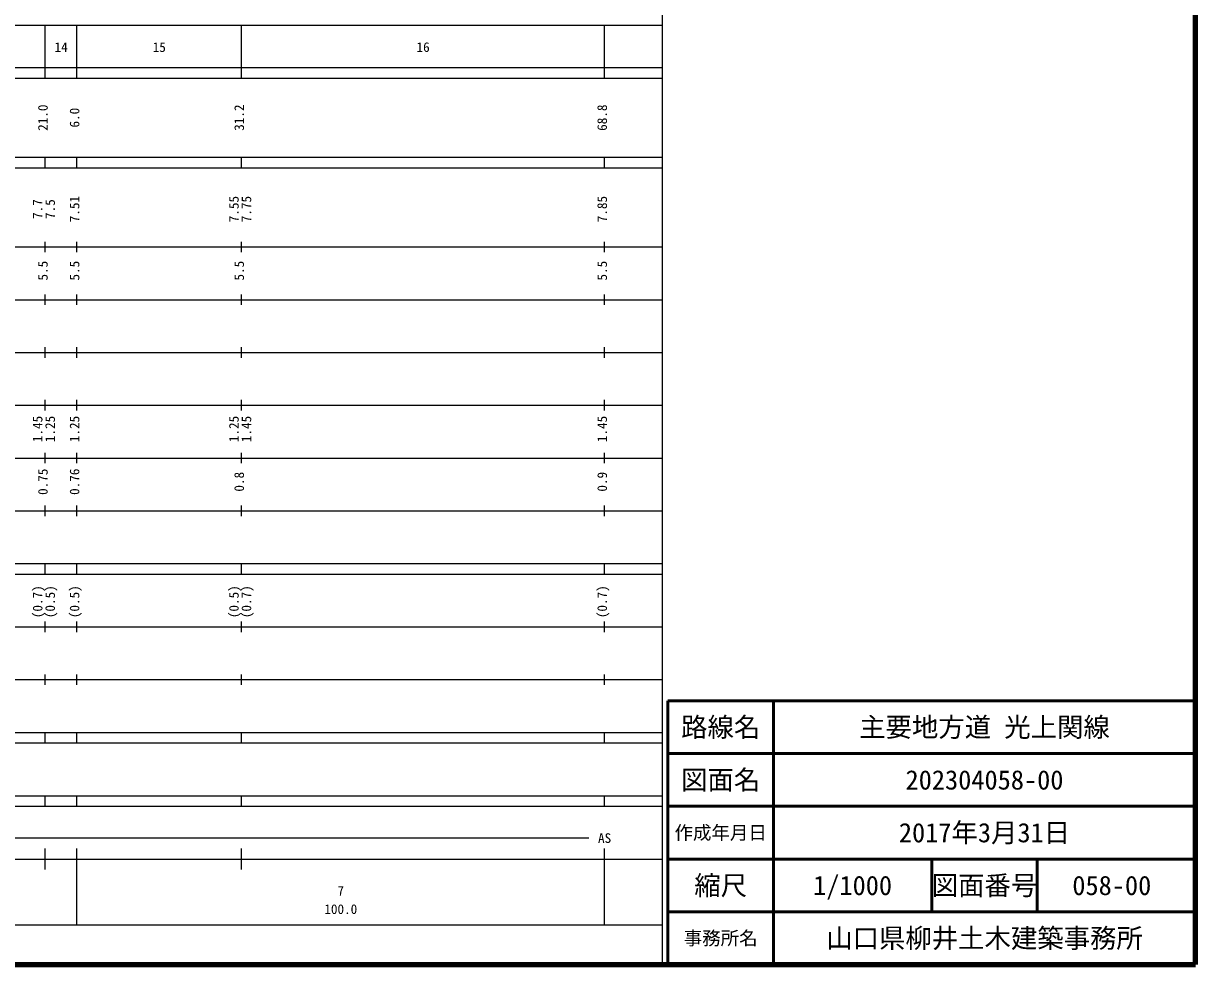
# Model space of a CAD drawing. Units: millimetres on the paper, enlarged 1000 times. Extents: x 40000 to 680000, y 20000 to 380000.
# Drawn here: x 457854 to 680000, y 20000 to 198357 of the extents above; entities that cross this region are included whole.
import ezdxf
from ezdxf.enums import TextEntityAlignment as Align

# ---------------------------------------------------------------- set-up
doc = ezdxf.new("R2010")
doc.units = ezdxf.units.MM
doc.header["$LTSCALE"] = 1000
for name, color, linetype, lineweight in [('M-TTL', 2, 'Continuous', 140), ('M-TTL-BAND', 7, 'Continuous', 25), ('M-TTL-FRAM', 2, 'Continuous', 50), ('M-TTL-LINE', 7, 'Continuous', 50)]:
    doc.layers.add(name, color=color, linetype=linetype, lineweight=lineweight)
doc.layers.add('M-TTL-TXT', color=7, linetype='Continuous')
doc.styles.add('ＭＳ ゴシック', font='')
doc.styles.get('ＭＳ ゴシック').set_extended_font_data('MS Gothic')

msp = doc.modelspace()

# ---------------------------------------------------------------- linework, layer by layer
at = {"layer": 'M-TTL'}
for p, q in [((680000, 20000), (680000, 380000)), ((40000, 20000), (680000, 20000))]:
    msp.add_line(p, q, dxfattribs=at)
at = {"layer": 'M-TTL-BAND'}
for p, q in [((579000, 20000), (579000, 370000)), ((68000, 198000), (579000, 198000)), ((462000, 188000), (462000, 198000)), ((468000, 188000), (468000, 198000)), ((499200, 188000), (499200, 198000)), ((568000, 188000), (568000, 198000)), ((40000, 190000), (579000, 190000)), ((40000, 188000), (579000, 188000)), ((40000, 173000), (579000, 173000)), ((462000, 171000), (462000, 173000)), ((468000, 171000), (468000, 173000)), ((499200, 171000), (499200, 173000)), ((568000, 171000), (568000, 173000)), ((40000, 171000), (579000, 171000)), ((40000, 156000), (579000, 156000)), ((462000, 155000), (462000, 157000)), ((468000, 155000), (468000, 157000)), ((499200, 155000), (499200, 157000)), ((568000, 155000), (568000, 157000)), ((462000, 145000), (462000, 147000)), ((468000, 145000), (468000, 147000)), ((499200, 145000), (499200, 147000)), ((568000, 145000), (568000, 147000)), ((46000, 146000), (579000, 146000)), ((52000, 136000), (579000, 136000)), ((462000, 135000), (462000, 137000)), ((468000, 135000), (468000, 137000)), ((499200, 135000), (499200, 137000)), ((568000, 135000), (568000, 137000)), ((462000, 125000), (462000, 127000)), ((468000, 125000), (468000, 127000)), ((499200, 125000), (499200, 127000)), ((568000, 125000), (568000, 127000)), ((46000, 126000), (579000, 126000)), ((52000, 116000), (579000, 116000)), ((462000, 115000), (462000, 117000)), ((468000, 115000), (468000, 117000)), ((499200, 115000), (499200, 117000)), ((568000, 115000), (568000, 117000)), ((462000, 105000), (462000, 107000)), ((468000, 105000), (468000, 107000)), ((499200, 105000), (499200, 107000)), ((568000, 105000), (568000, 107000)), ((46000, 106000), (579000, 106000)), ((40000, 96000), (579000, 96000)), ((462000, 94000), (462000, 96000)), ((468000, 94000), (468000, 96000)), ((499200, 94000), (499200, 96000)), ((568000, 94000), (568000, 96000)), ((40000, 94000), (579000, 94000)), ((462000, 83000), (462000, 85000)), ((468000, 83000), (468000, 85000)), ((499200, 83000), (499200, 85000)), ((568000, 83000), (568000, 85000)), ((49000, 84000), (579000, 84000)), ((40000, 74000), (579000, 74000)), ((462000, 73000), (462000, 75000)), ((468000, 73000), (468000, 75000)), ((499200, 73000), (499200, 75000)), ((568000, 73000), (568000, 75000)), ((40000, 64000), (579000, 64000)), ((462000, 62000), (462000, 64000)), ((468000, 62000), (468000, 64000)), ((499200, 62000), (499200, 64000)), ((568000, 62000), (568000, 64000)), ((40000, 62000), (579000, 62000)), ((40000, 52000), (579000, 52000)), ((462000, 50000), (462000, 52000)), ((468000, 50000), (468000, 52000)), ((499200, 50000), (499200, 52000)), ((568000, 50000), (568000, 52000)), ((40000, 50000), (579000, 50000)), ((71000, 44000), (565000, 44000)), ((40000, 40000), (579000, 40000)), ((462000, 38000), (462000, 42000)), ((468000, 27500), (468000, 42000)), ((499200, 38000), (499200, 42000)), ((568000, 27500), (568000, 42000)), ((68000, 27500), (579000, 27500))]:
    msp.add_line(p, q, dxfattribs=at)
at = {"layer": 'M-TTL-FRAM'}
for p, q in [((680000, 70000), (580000, 70000)), ((580000, 70000), (580000, 20000))]:
    msp.add_line(p, q, dxfattribs=at)
at = {"layer": 'M-TTL-LINE'}
for p, q in [((600000, 70000), (600000, 20000)), ((680000, 60000), (580000, 60000)), ((680000, 50000), (580000, 50000)), ((680000, 40000), (580000, 40000)), ((630000, 40000), (630000, 30000)), ((650000, 40000), (650000, 30000)), ((680000, 30000), (580000, 30000))]:
    msp.add_line(p, q, dxfattribs=at)

# ---------------------------------------------------------------- texts
at = {"layer": 'M-TTL-BAND', "style": 'ＭＳ ゴシック'}
for s, p in [('14', (465000, 192405)), ('15', (483600, 192405)), ('16', (533600, 192405)), ('AS', (568000, 42500)), ('7', (518000, 32523)), ('100.0', (518000, 29033))]:
    msp.add_text(s, height=1833, dxfattribs=at).set_placement(p, align=Align.BOTTOM_CENTER)
for s, p in [('21.0', (463000, 180500)), ('6.0', (469000, 180500)), ('31.2', (500200, 180500)), ('68.8', (569000, 180500)), ('7.7', (462000, 163174)), ('7.5', (464370, 163174)), ('7.51', (469000, 163174)), ('7.55', (499200, 163174)), ('7.75', (501570, 163174)), ('7.85', (569000, 163174)), ('5.5', (463000, 151500)), ('5.5', (469000, 151500)), ('5.5', (500200, 151500)), ('5.5', (569000, 151500)), ('1.45', (462000, 121500)), ('1.25', (464370, 121500)), ('1.25', (469000, 121500)), ('1.25', (499200, 121500)), ('1.45', (501570, 121500)), ('1.45', (569000, 121500)), ('0.75', (463000, 111500)), ('0.76', (469000, 111500)), ('0.8', (500200, 111500)), ('0.9', (569000, 111500)), ('(0.7)', (462000, 88764)), ('(0.5)', (464370, 88764)), ('(0.5)', (469000, 88764)), ('(0.5)', (499200, 88764)), ('(0.7)', (501570, 88764)), ('(0.7)', (569000, 88764))]:
    msp.add_text(s, height=1833, rotation=90, dxfattribs=at).set_placement(p, align=Align.BOTTOM_CENTER)
at = {"layer": 'M-TTL-TXT', "style": 'ＭＳ ゴシック'}
for s, height, p in [('路線名', 3666, (590000, 65000)), ('路線名', 3666, (590000, 65000)), ('主要地方道 光上関線', 3666, (640000, 65000)), ('図面名', 3666, (590000, 55000)), ('図面名', 3666, (590000, 55000)), ('202304058-00', 3666, (640000, 55000)), ('作成年月日', 2566, (590000, 45000)), ('作成年月日', 2566, (590000, 45000)), ('2017年3月31日', 3666, (640000, 45000)), ('縮尺', 3666, (590000, 35000)), ('縮尺', 3666, (590000, 35000)), ('1/1000', 3666, (615000, 35000)), ('図面番号', 3666, (640000, 35000)), ('図面番号', 3666, (640000, 35000)), ('058-00', 3666, (664125, 35000)), ('事務所名', 2566, (590000, 25000)), ('事務所名', 2566, (590000, 25000)), ('山口県柳井土木建築事務所', 3666, (640000, 25000))]:
    msp.add_text(s, height=height, dxfattribs=at).set_placement(p, align=Align.MIDDLE_CENTER)

doc.saveas('drawing.dxf')
